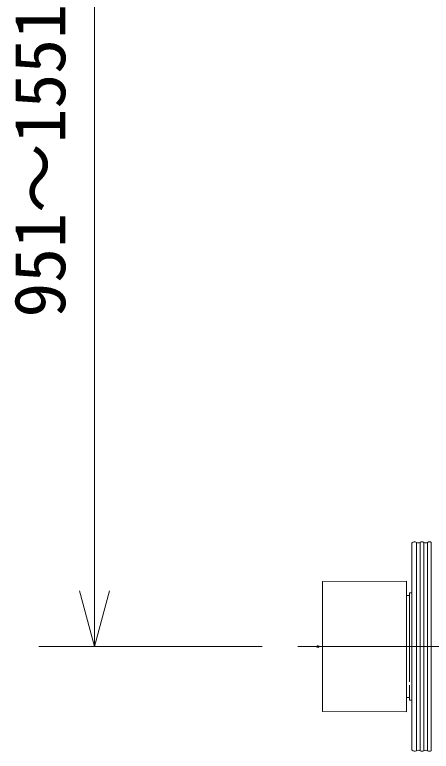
# Model space of a CAD drawing. Units: millimetres, scale not verified. Extents: x -62 to 63, y -57 to 57.
# Drawn here: x 4.04 to 18.97, y 3.69 to 30.07 of the extents above; entities that cross this region are included whole.
import ezdxf
from ezdxf.enums import TextEntityAlignment as Align

# ---------------------------------------------------------------- set-up
doc = ezdxf.new("R2010")
doc.units = ezdxf.units.MM
doc.header["$LTSCALE"] = 0.125
doc.header["$PDMODE"] = 32
doc.header["$PDSIZE"] = 0.0625
doc.linetypes.add('USER2', pattern=[8, 5, -1, 1, -1])
for name, color, linetype, lineweight in [('0-0_0', 7, 'Continuous', 18), ('0-4_GAIKEI', 1, 'Continuous', 18), ('0-5_SUNPO', 7, 'Continuous', 18)]:
    doc.layers.add(name, color=color, linetype=linetype, lineweight=lineweight)
doc.layers.add('0-1_DEFPOINTS', color=7, linetype='Continuous')
doc.styles.add('ＭＳ ゴシック', font='')
doc.styles.get('ＭＳ ゴシック').set_extended_font_data('MS Gothic')

# ---------------------------------------------------------------- blocks, each defined once
blk = doc.blocks.new('_OPEN30')
at = {"layer": '0-0_0'}
blk.add_line((0, 0), (-1, 0), dxfattribs=at)
blk.add_lwpolyline([(-1, 0.26795), (0, 0), (-1, -0.26795)], dxfattribs=at)
blk = doc.blocks.new('D7')
at = {"layer": '0-1_DEFPOINTS'}
blk.add_point((11.7435, 11.0453), dxfattribs=at)
at = {"layer": '0-5_SUNPO'}
for p, q in [((3.7435, 13.0453), (3.7435, 43.862)), ((9.7435, 11.0453), (1.7435, 11.0453))]:
    blk.add_line(p, q, dxfattribs=at)
at = {"layer": '0-5_SUNPO', "xscale": 2, "yscale": 2, "rotation": 270}
blk.add_blockref('_OPEN30', (3.7435, 11.0453), dxfattribs=at)
at = {"layer": '0-5_SUNPO', "style": 'ＭＳ ゴシック'}
blk.add_text('951～1551', height=1.833, rotation=90, dxfattribs=at).set_placement((3.2435, 22.8286), align=Align.BOTTOM_LEFT)

msp = doc.modelspace()

# ---------------------------------------------------------------- linework, layer by layer
at = {"layer": '0-4_GAIKEI', "color": 7}
for p, q in [((18.2708, 11.1399), (18.2708, 3.7459)), ((18.4356, 3.7104), (18.4356, 11.1754)), ((18.5685, 3.7104), (18.5685, 11.1754)), ((18.7014, 3.7104), (18.7014, 11.1754)), ((18.8344, 3.7104), (18.8344, 11.1754)), ((18.9673, 3.7104), (18.9673, 11.1754)), ((18.0744, 9.7804), (15.0708, 9.7704)), ((15.0708, 9.7704), (15.0708, 5.1154)), ((18.0844, 9.7704), (18.0844, 5.1154)), ((20.3171, 7.4429), (14.1834, 7.4429)), ((18.0744, 5.1054), (15.0708, 5.1154)), ((18.0844, 5.1154), (18.0744, 5.1054))]:
    msp.add_line(p, q, dxfattribs=at)
at = {"layer": '0-4_GAIKEI'}
for p, q in [((18.0844, 9.7704), (18.0744, 9.7804)), ((18.0844, 9.2679), (18.1908, 9.2679)), ((18.1908, 9.3579), (18.2008, 9.3679)), ((18.1908, 9.3579), (18.1908, 6.185)), ((18.2708, 9.3679), (18.2008, 9.3679)), ((18.1908, 6.0557), (18.1908, 5.5279)), ((18.0844, 5.6179), (18.1908, 5.6179)), ((18.1908, 5.5279), (18.2008, 5.5179)), ((18.2708, 5.5179), (18.2008, 5.5179))]:
    msp.add_line(p, q, dxfattribs=at)
at = {"layer": '0-4_GAIKEI', "color": 7, "linetype": 'USER2'}
msp.add_line((14.1967, 7.4429), (20.6354, 7.4429), dxfattribs=at)
at = {"layer": '0-4_GAIKEI', "color": 7}
for centre, radius, start, end in [((18.2958, 11.1399), 0.025, 131.81554, 180), ((18.3691, 11.058), 0.1349, 60.49646, 131.81554), ((18.5021, 11.2929), 0.1349, 240.49646, 299.50354), ((18.635, 11.058), 0.1349, 60.49646, 119.50354), ((18.7679, 11.2929), 0.1349, 240.49646, 299.50354), ((18.9008, 11.058), 0.1349, 60.49646, 119.50354), ((18.2958, 3.7459), 0.025, 180, 228.18446), ((18.3691, 3.8279), 0.1349, 228.18446, 299.50354), ((18.5021, 3.593), 0.1349, 60.49646, 119.50354), ((18.635, 3.8279), 0.1349, 240.49646, 299.50354), ((18.7679, 3.593), 0.1349, 60.49646, 119.50354), ((18.9008, 3.8279), 0.1349, 240.49646, 299.50354)]:
    msp.add_arc(centre, radius, start, end, dxfattribs=at)

# ---------------------------------------------------------------- block references
at = {"layer": '0-5_SUNPO'}
msp.add_blockref('D7', (3.1606, -3.6024), dxfattribs=at)

doc.saveas('drawing.dxf')
